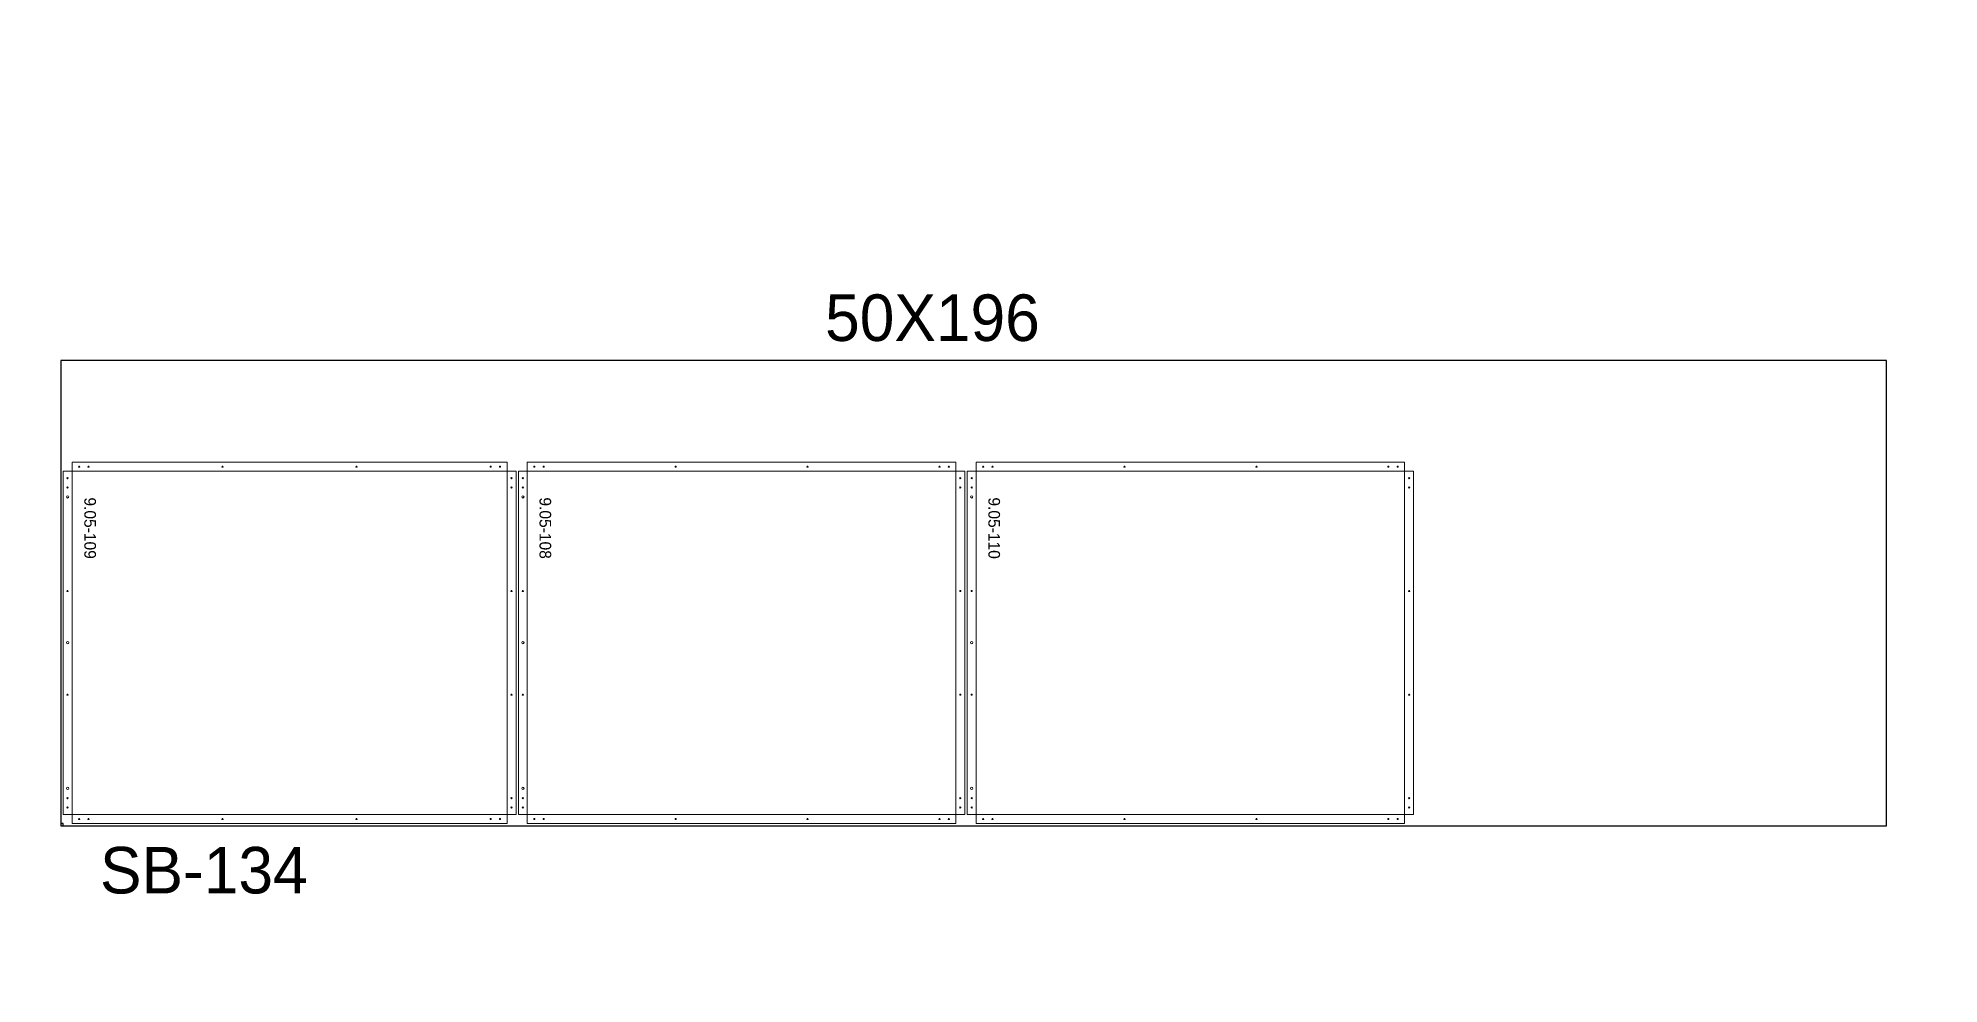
# Paper-space layout '17' of a CAD drawing. Header units: inches. Extents: x 1.7 to 15, y 2.1 to 8.7.
# The model-space entities are those that its viewports show. They can reach past a viewport. Long polylines and large blocks are cut down to what shows.
import ezdxf

# ---------------------------------------------------------------- set-up
doc = ezdxf.new("R2010")
doc.units = ezdxf.units.IN
doc.header["$MEASUREMENT"] = 0
for name, color, linetype, lineweight in [('ACM_Layer 1_Router Offset_Panel Cut', 1, 'Continuous', 9), ('ACM_Layer 3_Open Offset Countour_Route Lines', 4, 'Continuous', 9), ('ACM_Layer 4_Drill Centers_Rivet Holes', 3, 'Continuous', 9), ('ACM_Layer 5_Drill Centers_Weep Holes', 6, 'Continuous', 9)]:
    doc.layers.add(name, color=color, linetype=linetype, lineweight=lineweight)
doc.layers.add('ACM_Reference_Text', color=7, linetype='Continuous')
doc.layers.get('Defpoints').off()
doc.styles.add('ER_Basic_SS', font='', dxfattribs={"height": 1.25})
doc.styles.get('ER_Basic_SS').set_extended_font_data('ER_Basic_SS')

# ---------------------------------------------------------------- blocks, each defined once
blk = doc.blocks.new('*U147')
for p, q in [((-97.75, -34.23), (-98, -34.23)), ((-97.75, -34.48), (-97.75, -34.23))]:
    blk.add_line(p, q)
blk.add_lwpolyline([(-98, -34.48), (98, -34.48), (98, 15.52), (-98, 15.52)], close=True)
at = {"insert": (-15.94, 22.6), "char_height": 5, "attachment_point": 1}
blk.add_mtext_dynamic_manual_height_columns('50X196', width=43.9641, gutter_width=1, heights=[0], dxfattribs=at)
blk = doc.blocks.new('*U148')
at = {"color": 0, "linetype": 'ByBlock', "lineweight": -2, "transparency": 16777216}
blk.add_blockref('*U147', (4480, 0), dxfattribs=at)

msp = doc.modelspace()

# ---------------------------------------------------------------- linework, layer by layer
at = {"layer": 'ACM_Layer 1_Router Offset_Panel Cut'}
for points in [[(4812.51, 567.09), (4812.51, 530.22), (4813.48, 530.22), (4813.48, 529.25), (4860.17, 529.25), (4860.17, 530.22), (4861.14, 530.22), (4861.14, 567.09), (4860.17, 567.09), (4860.17, 568.06), (4813.48, 568.06), (4813.48, 567.09)], [(4861.39, 567.09), (4861.39, 530.22), (4862.35, 530.22), (4862.35, 529.25), (4908.35, 529.25), (4908.35, 530.22), (4909.32, 530.22), (4909.32, 567.09), (4908.35, 567.09), (4908.35, 568.06), (4862.35, 568.06), (4862.35, 567.09)], [(4909.57, 567.09), (4909.57, 530.22), (4910.54, 530.22), (4910.54, 529.25), (4956.54, 529.25), (4956.54, 530.22), (4957.51, 530.22), (4957.51, 567.09), (4956.54, 567.09), (4956.54, 568.06), (4910.54, 568.06), (4910.54, 567.09)]]:
    msp.add_lwpolyline(points, close=True, dxfattribs=at)
at = {"layer": 'ACM_Layer 3_Open Offset Countour_Route Lines'}
for p, q in [((4813.48, 568.06), (4813.48, 529.25)), ((4860.17, 568.06), (4860.17, 529.25)), ((4862.35, 568.06), (4862.35, 529.25)), ((4908.35, 568.06), (4908.35, 529.25)), ((4910.54, 568.06), (4910.54, 529.25)), ((4956.54, 568.06), (4956.54, 529.25)), ((4812.51, 567.09), (4861.14, 567.09)), ((4861.39, 567.09), (4909.32, 567.09)), ((4909.57, 567.09), (4957.51, 567.09)), ((4812.51, 530.22), (4861.14, 530.22)), ((4861.39, 530.22), (4909.32, 530.22)), ((4909.57, 530.22), (4957.51, 530.22))]:
    msp.add_line(p, q, dxfattribs=at)
at = {"layer": 'ACM_Layer 4_Drill Centers_Rivet Holes'}
for centre in [(4814.23, 567.58), (4815.23, 567.58), (4829.62, 567.58), (4844.02, 567.58), (4858.42, 567.58), (4859.42, 567.58), (4863.1, 567.58), (4864.1, 567.58), (4878.27, 567.58), (4892.44, 567.58), (4906.6, 567.58), (4907.6, 567.58), (4911.29, 567.58), (4912.29, 567.58), (4926.46, 567.58), (4940.63, 567.58), (4954.79, 567.58), (4955.79, 567.58), (4812.99, 566.34), (4812.99, 565.34), (4860.65, 566.34), (4860.65, 565.34), (4861.87, 566.34), (4861.87, 565.34), (4908.84, 566.34), (4908.84, 565.34), (4910.06, 566.34), (4910.06, 565.34), (4957.03, 566.34), (4957.03, 565.34), (4812.99, 554.22), (4860.65, 554.22), (4861.87, 554.22), (4908.84, 554.22), (4910.06, 554.22), (4957.03, 554.22), (4812.99, 543.09), (4860.65, 543.09), (4861.87, 543.09), (4908.84, 543.09), (4910.06, 543.09), (4957.03, 543.09), (4812.99, 531.97), (4812.99, 530.97), (4860.65, 531.97), (4860.65, 530.97), (4861.87, 531.97), (4861.87, 530.97), (4908.84, 531.97), (4908.84, 530.97), (4910.06, 531.97), (4910.06, 530.97), (4957.03, 531.97), (4957.03, 530.97), (4814.23, 529.73), (4815.23, 529.73), (4829.62, 529.73), (4844.02, 529.73), (4858.42, 529.73), (4859.42, 529.73), (4863.1, 529.73), (4864.1, 529.73), (4878.27, 529.73), (4892.44, 529.73), (4906.6, 529.73), (4907.6, 529.73), (4911.29, 529.73), (4912.29, 529.73), (4926.46, 529.73), (4940.63, 529.73), (4954.79, 529.73), (4955.79, 529.73)]:
    msp.add_circle(centre, 0.0625, dxfattribs=at)
at = {"layer": 'ACM_Layer 5_Drill Centers_Weep Holes'}
for centre in [(4812.99, 564.34), (4861.87, 564.34), (4910.06, 564.34), (4812.99, 548.69), (4861.87, 548.69), (4910.06, 548.69), (4812.99, 533.03), (4861.87, 533.03), (4910.06, 533.03)]:
    msp.add_circle(centre, 0.125, dxfattribs=at)

# ---------------------------------------------------------------- block references
msp.add_blockref('*U148', (430.26, 563.48))

# ---------------------------------------------------------------- texts
at = {"insert": (4816.47, 526.74), "char_height": 5, "attachment_point": 1}
msp.add_mtext_dynamic_manual_height_columns('SB-134', width=43.9641, gutter_width=1, heights=[0], dxfattribs=at)
at = {"layer": 'ACM_Reference_Text', "style": 'ER_Basic_SS'}
for s, p in [('9.05-109', (4814.79, 564.28)), ('9.05-108', (4863.66, 564.28)), ('9.05-110', (4911.85, 564.28))]:
    msp.add_text(s, height=1.25, rotation=270, dxfattribs=at).set_placement(p)

psp = doc.layouts.new('17')

# ---------------------------------------------------------------- viewports
at = {"layer": 'Defpoints'}
psp.add_viewport(center=(8.333, 5.376), size=(13.333, 6.63808), view_center_point=(4911.86, 562.816), view_height=101.60827, dxfattribs=at)

doc.saveas('drawing.dxf')
